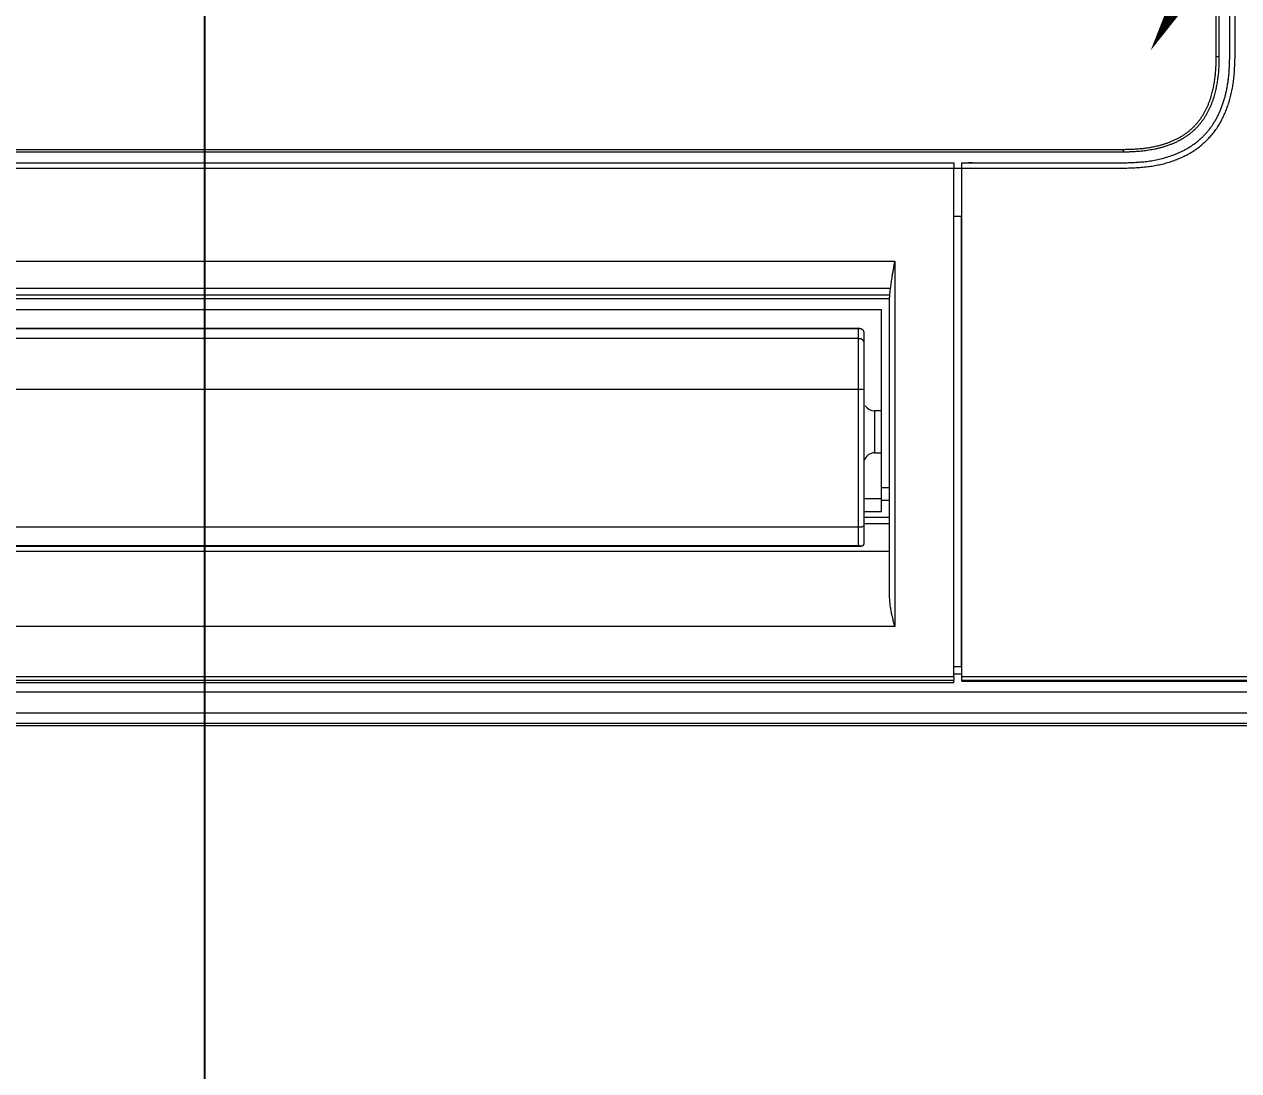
# Model space of a CAD drawing. Header units: metres. Extents: x -101133.8 to -101066.7, y -24899.3 to -24824.7.
# Drawn here: x -101102.5053 to -101102.2786, y -24841.6666 to -24841.4714 of the extents above; entities that cross this region are included whole.
import ezdxf

# ---------------------------------------------------------------- set-up
doc = ezdxf.new("R2010")
doc.units = ezdxf.units.M
doc.header["$LTSCALE"] = 0.2
doc.header["$PDSIZE"] = -5
for name, color, linetype in [('CMT-COTATION DIVERS', 1, 'Continuous'), ('CMT-CVC-MATERIEL', 30, 'Continuous'), ('CMT-PLB-EV-SOUS DALLAGE', 1, 'Continuous')]:
    doc.layers.add(name, color=color, linetype=linetype)
doc.styles.get("Standard").update_dxf_attribs({"font": 'arial.ttf'})
doc.dimstyles.get("Standard").update_dxf_attribs({"dimtxt": 0.18, "dimasz": 0.18, "dimexe": 0.18, "dimexo": 0.0625, "dimgap": 0.09, "dimtad": 0, "dimtih": 1, "dimtoh": 1, "dimdec": 4, "dimzin": 0, "dimdsep": 46, "dimtxsty": 'Standard', "dimcen": 0.09, "dimadec": 0, "dimazin": 0, "dimtfac": 1, "dimtdec": 4, "dimtofl": 0, "dimtmove": 0, "dimatfit": 3, "dimfxl": 1, "dimtolj": 1, "dimtzin": 0, "dimarcsym": 0})

# ---------------------------------------------------------------- blocks, each defined once
blk = doc.blocks.new('Cassette 600x600')
at = {"linetype": 'Continuous', "lineweight": 13}
for p, q in [((-20590.73, -35.19), (-20590.73, 551.21)), ((-20590.33, -35.19), (-20590.33, 551.21)), ((-20588.32, 551.21), (-20588.32, -35.19)), ((-20584.49, -35.19), (-20584.49, 551.21)), ((-20483.73, 72.81), (-20483.73, 443.21)), ((-20483.23, 443.21), (-20483.23, 72.81)), ((-20582.73, 104.51), (-20582.73, 411.51)), ((-20582.28, 104.51), (-20582.28, 411.51)), ((-20581.56, 411.51), (-20581.56, 104.51)), ((-20486.73, 411.51), (-20486.73, 104.51)), ((-20485.73, 411.51), (-20485.73, 104.51)), ((-20572.22, 115.51), (-20572.22, 400.51)), ((-20558.17, 399.51), (-20558.17, 116.51)), ((-20511.13, 116.51), (-20511.13, 399.51)), ((-20510.35, 399.59), (-20510.35, 116.42)), ((-20509.2, 116.31), (-20509.2, 399.7)), ((-20504.07, 400.51), (-20504.07, 115.51)), ((-20513.13, 118.01), (-20513.13, 398.01)), ((-20557.27, 394.23), (-20557.27, 121.78)), ((-20557.11, 393.71), (-20557.11, 122.31)), ((-20553.73, 122.31), (-20553.73, 393.71)), ((-20528.03, 122.31), (-20528.03, 393.71)), ((-20518.53, 122.31), (-20518.53, 393.71)), ((-20516.68, 122.31), (-20516.68, 393.71)), ((-20516.64, 122.04), (-20516.64, 393.97)), ((-20557.11, 122.31), (-20553.73, 122.31)), ((-20556.58, 121.31), (-20556.8, 121.32)), ((-20553.44, 121.31), (-20556.58, 121.31)), ((-20553.73, 122.31), (-20528.03, 122.31)), ((-20528.06, 121.31), (-20553.44, 121.31)), ((-20552.99, 121.31), (-20552.99, 116.51)), ((-20551.83, 121.31), (-20551.83, 116.51)), ((-20550.85, 118.01), (-20550.85, 121.31)), ((-20548.43, 118.01), (-20548.43, 121.31)), ((-20519.13, 121.31), (-20528.06, 121.31)), ((-20528.03, 122.31), (-20518.53, 122.31)), ((-20517.53, 121.31), (-20519.13, 121.31)), ((-20518.53, 122.31), (-20516.68, 122.31)), ((-20517.35, 121.31), (-20517.53, 121.31)), ((-20550.85, 118.01), (-20548.73, 118.01)), ((-20548.73, 116.51), (-20548.73, 118.01)), ((-20548.73, 118.01), (-20546.27, 118.01)), ((-20546.27, 118.01), (-20513.13, 118.01)), ((-20546.27, 118.01), (-20546.27, 116.51)), ((-20539.83, 119.31), (-20539.83, 118.01)), ((-20532.03, 119.31), (-20539.83, 119.31)), ((-20532.03, 118.01), (-20532.03, 119.31)), ((-20566.63, 116.51), (-20510.98, 116.51)), ((-20510.35, 116.42), (-20509.2, 116.31)), ((-20504.07, 115.51), (-20572.22, 115.51)), ((-20582.73, 104.51), (-20582.28, 104.51)), ((-20581.56, 104.51), (-20582.28, 104.51)), ((-20581.56, 104.51), (-20486.73, 104.51)), ((-20581.03, 104.51), (-20581.03, 103.01)), ((-20579.73, 103.11), (-20579.73, 104.51)), ((-20495.73, 103.11), (-20495.73, 104.51)), ((-20485.73, 104.51), (-20486.73, 104.51)), ((-20486.73, 104.51), (-20486.73, 103.01)), ((-20582.43, 103.01), (-20582.43, -35.19)), ((-20582.43, 103.01), (-20582.28, 103.01)), ((-20582.28, -33.88), (-20582.28, 103.01)), ((-20582.28, 103.01), (-20581.56, 103.01)), ((-20581.56, 103.01), (-20581.56, -33.88)), ((-20581.56, 103.01), (-20486.73, 103.01)), ((-20495.73, 103.11), (-20579.73, 103.11)), ((-20579.73, 103.01), (-20579.73, 103.11)), ((-20486.73, 103.01), (-20486.73, 72.81)), ((-20486.73, 103.01), (-20485.73, 103.01)), ((-20485.73, 103.01), (-20485.73, 93.8)), ((-20485.73, 101.01), (-20485.73, 101.78)), ((-20485.73, 93.8), (-20485.73, 72.81)), ((-20483.73, 72.81), (-20483.23, 72.81)), ((-20465.93, 55.51), (-20465.93, 55.01)), ((-20465.93, 55.51), (-20095.53, 55.51)), ((-20095.53, 55.01), (-20465.93, 55.01)), ((-20465.93, 53.01), (-20456.73, 53.01)), ((-20465.93, 52.01), (-20435.73, 52.01))]:
    blk.add_line(p, q, dxfattribs=at)
for centre, radius, start, end in [((-20541.83, 119.31), 2, 0, 73.2061), ((-20530.03, 119.31), 2, 120.8445, 180), ((-20535.42, 122.06), 7.4, 354.1787, 1.9347)]:
    blk.add_arc(centre, radius, start, end, dxfattribs=at)
for points, knots in [([(-20556.8, 121.32), (-20556.81, 121.32), (-20556.83, 121.32), (-20556.84, 121.33), (-20556.85, 121.33), (-20556.87, 121.33), (-20556.88, 121.33), (-20556.89, 121.33), (-20556.9, 121.34), (-20556.92, 121.34), (-20556.93, 121.34), (-20556.94, 121.35), (-20556.95, 121.35), (-20556.96, 121.35), (-20556.98, 121.36), (-20556.99, 121.36), (-20557, 121.37), (-20557.01, 121.37), (-20557.02, 121.37), (-20557.03, 121.38), (-20557.04, 121.38), (-20557.05, 121.39), (-20557.06, 121.4), (-20557.07, 121.4), (-20557.08, 121.41), (-20557.09, 121.41), (-20557.1, 121.42), (-20557.11, 121.43), (-20557.12, 121.43), (-20557.13, 121.44), (-20557.13, 121.45), (-20557.14, 121.45), (-20557.15, 121.46), (-20557.16, 121.47), (-20557.16, 121.47), (-20557.17, 121.48), (-20557.18, 121.49), (-20557.18, 121.5), (-20557.19, 121.51), (-20557.2, 121.53), (-20557.21, 121.54), (-20557.22, 121.55), (-20557.22, 121.56), (-20557.23, 121.58), (-20557.24, 121.59), (-20557.24, 121.6), (-20557.25, 121.62), (-20557.25, 121.63), (-20557.25, 121.64), (-20557.26, 121.66), (-20557.26, 121.68), (-20557.26, 121.7), (-20557.27, 121.72), (-20557.27, 121.74), (-20557.27, 121.76), (-20557.27, 121.79), (-20557.27, 121.81), (-20557.27, 121.83), (-20557.26, 121.85), (-20557.26, 121.87), (-20557.26, 121.89), (-20557.25, 121.92), (-20557.25, 121.95), (-20557.24, 121.98), (-20557.23, 122.01), (-20557.22, 122.04), (-20557.21, 122.07), (-20557.2, 122.1), (-20557.19, 122.13), (-20557.18, 122.16), (-20557.16, 122.19), (-20557.15, 122.23), (-20557.14, 122.25), (-20557.13, 122.25), (-20557.13, 122.26), (-20557.13, 122.26), (-20557.13, 122.27), (-20557.13, 122.27), (-20557.12, 122.27), (-20557.12, 122.28), (-20557.12, 122.28), (-20557.12, 122.29), (-20557.11, 122.29), (-20557.11, 122.3), (-20557.11, 122.3), (-20557.11, 122.3), (-20557.11, 122.3), (-20557.11, 122.3), (-20557.11, 122.3), (-20557.11, 122.3), (-20557.11, 122.3), (-20557.11, 122.3), (-20557.11, 122.3), (-20557.11, 122.3), (-20557.11, 122.3), (-20557.11, 122.3), (-20557.11, 122.31)], [0, 0, 0, 0, 1, 1, 1, 2, 2, 2, 3, 3, 3, 4, 4, 4, 5, 5, 5, 6, 6, 6, 7, 7, 7, 8, 8, 8, 9, 9, 9, 10, 10, 10, 11, 11, 11, 12, 12, 12, 13, 13, 13, 14, 14, 14, 15, 15, 15, 16, 16, 16, 17, 17, 17, 18, 18, 18, 19, 19, 19, 20, 20, 20, 21, 21, 21, 22, 22, 22, 23, 23, 23, 24, 24, 24, 25, 25, 25, 26, 26, 26, 27, 27, 27, 28, 28, 28, 29, 29, 29, 30, 30, 30, 31, 31, 31, 32, 32, 32, 32]), ([(-20553.44, 121.31), (-20553.44, 121.31), (-20553.44, 121.31), (-20553.44, 121.31), (-20553.44, 121.31), (-20553.44, 121.31), (-20553.45, 121.31), (-20553.45, 121.31), (-20553.45, 121.31), (-20553.45, 121.31), (-20553.45, 121.31), (-20553.45, 121.31), (-20553.45, 121.31), (-20553.46, 121.31), (-20553.46, 121.31), (-20553.47, 121.31), (-20553.47, 121.31), (-20553.47, 121.31), (-20553.48, 121.31), (-20553.48, 121.32), (-20553.49, 121.32), (-20553.49, 121.32), (-20553.49, 121.32), (-20553.5, 121.33), (-20553.5, 121.33), (-20553.51, 121.33), (-20553.52, 121.34), (-20553.53, 121.35), (-20553.53, 121.36), (-20553.54, 121.37), (-20553.55, 121.38), (-20553.56, 121.39), (-20553.56, 121.4), (-20553.57, 121.42), (-20553.58, 121.43), (-20553.59, 121.44), (-20553.59, 121.46), (-20553.6, 121.47), (-20553.61, 121.49), (-20553.61, 121.5), (-20553.62, 121.52), (-20553.63, 121.54), (-20553.63, 121.56), (-20553.64, 121.58), (-20553.64, 121.6), (-20553.65, 121.62), (-20553.66, 121.64), (-20553.66, 121.66), (-20553.67, 121.68), (-20553.67, 121.7), (-20553.68, 121.73), (-20553.68, 121.75), (-20553.69, 121.77), (-20553.69, 121.8), (-20553.69, 121.82), (-20553.7, 121.85), (-20553.7, 121.87), (-20553.7, 121.9), (-20553.71, 121.92), (-20553.71, 121.95), (-20553.71, 121.97), (-20553.72, 122), (-20553.72, 122.03), (-20553.72, 122.05), (-20553.72, 122.08), (-20553.72, 122.11), (-20553.72, 122.14), (-20553.73, 122.16), (-20553.73, 122.19), (-20553.73, 122.22), (-20553.73, 122.25), (-20553.73, 122.28), (-20553.73, 122.31)], [0, 0, 0, 0, 1, 1, 1, 2, 2, 2, 3, 3, 3, 4, 4, 4, 5, 5, 5, 6, 6, 6, 7, 7, 7, 8, 8, 8, 9, 9, 9, 10, 10, 10, 11, 11, 11, 12, 12, 12, 13, 13, 13, 14, 14, 14, 15, 15, 15, 16, 16, 16, 17, 17, 17, 18, 18, 18, 19, 19, 19, 20, 20, 20, 21, 21, 21, 22, 22, 22, 23, 23, 23, 24, 24, 24, 24]), ([(-20519.13, 121.31), (-20519.13, 121.31), (-20519.13, 121.31), (-20519.12, 121.31), (-20519.12, 121.31), (-20519.12, 121.31), (-20519.12, 121.31), (-20519.11, 121.31), (-20519.11, 121.31), (-20519.11, 121.31), (-20519.11, 121.31), (-20519.1, 121.31), (-20519.1, 121.31), (-20519.09, 121.31), (-20519.08, 121.31), (-20519.07, 121.31), (-20519.07, 121.31), (-20519.06, 121.31), (-20519.05, 121.31), (-20519.04, 121.32), (-20519.03, 121.32), (-20519.02, 121.32), (-20519.02, 121.32), (-20519.01, 121.33), (-20519, 121.33), (-20518.99, 121.33), (-20518.97, 121.34), (-20518.95, 121.35), (-20518.93, 121.36), (-20518.92, 121.37), (-20518.9, 121.38), (-20518.89, 121.39), (-20518.87, 121.4), (-20518.86, 121.42), (-20518.84, 121.43), (-20518.83, 121.44), (-20518.81, 121.46), (-20518.8, 121.47), (-20518.78, 121.49), (-20518.77, 121.5), (-20518.76, 121.52), (-20518.74, 121.54), (-20518.73, 121.56), (-20518.72, 121.58), (-20518.71, 121.6), (-20518.7, 121.62), (-20518.68, 121.64), (-20518.67, 121.66), (-20518.66, 121.68), (-20518.65, 121.7), (-20518.64, 121.73), (-20518.63, 121.75), (-20518.62, 121.77), (-20518.61, 121.8), (-20518.6, 121.82), (-20518.6, 121.85), (-20518.59, 121.87), (-20518.58, 121.9), (-20518.57, 121.92), (-20518.57, 121.95), (-20518.56, 121.97), (-20518.56, 122), (-20518.55, 122.03), (-20518.55, 122.05), (-20518.55, 122.08), (-20518.54, 122.11), (-20518.54, 122.14), (-20518.54, 122.16), (-20518.54, 122.19), (-20518.54, 122.22), (-20518.53, 122.25), (-20518.53, 122.28), (-20518.53, 122.31)], [0, 0, 0, 0, 1, 1, 1, 2, 2, 2, 3, 3, 3, 4, 4, 4, 5, 5, 5, 6, 6, 6, 7, 7, 7, 8, 8, 8, 9, 9, 9, 10, 10, 10, 11, 11, 11, 12, 12, 12, 13, 13, 13, 14, 14, 14, 15, 15, 15, 16, 16, 16, 17, 17, 17, 18, 18, 18, 19, 19, 19, 20, 20, 20, 21, 21, 21, 22, 22, 22, 23, 23, 23, 24, 24, 24, 24]), ([(-20516.68, 122.31), (-20516.68, 122.3), (-20516.68, 122.3), (-20516.68, 122.3), (-20516.68, 122.3), (-20516.68, 122.3), (-20516.68, 122.3), (-20516.68, 122.3), (-20516.68, 122.3), (-20516.68, 122.3), (-20516.68, 122.3), (-20516.68, 122.3), (-20516.68, 122.3), (-20516.68, 122.29), (-20516.68, 122.28), (-20516.67, 122.27), (-20516.67, 122.26), (-20516.67, 122.25), (-20516.66, 122.23), (-20516.66, 122.22), (-20516.66, 122.21), (-20516.66, 122.2), (-20516.66, 122.19), (-20516.65, 122.18), (-20516.65, 122.17), (-20516.65, 122.15), (-20516.65, 122.11), (-20516.64, 122.08), (-20516.64, 122.05), (-20516.64, 122.03), (-20516.64, 122), (-20516.64, 121.97), (-20516.65, 121.95), (-20516.65, 121.92), (-20516.66, 121.89), (-20516.66, 121.86), (-20516.67, 121.84), (-20516.67, 121.81), (-20516.68, 121.8), (-20516.69, 121.78), (-20516.69, 121.76), (-20516.7, 121.74), (-20516.71, 121.72), (-20516.72, 121.7), (-20516.73, 121.68), (-20516.74, 121.66), (-20516.75, 121.65), (-20516.77, 121.63), (-20516.78, 121.61), (-20516.79, 121.59), (-20516.8, 121.58), (-20516.81, 121.57), (-20516.82, 121.56), (-20516.83, 121.55), (-20516.84, 121.54), (-20516.86, 121.52), (-20516.87, 121.51), (-20516.88, 121.5), (-20516.9, 121.49), (-20516.91, 121.48), (-20516.92, 121.47), (-20516.93, 121.46), (-20516.94, 121.45), (-20516.95, 121.45), (-20516.96, 121.44), (-20516.98, 121.43), (-20516.99, 121.43), (-20517, 121.42), (-20517.01, 121.42), (-20517.02, 121.41), (-20517.03, 121.4), (-20517.04, 121.4), (-20517.06, 121.39), (-20517.07, 121.39), (-20517.08, 121.38), (-20517.09, 121.38), (-20517.1, 121.37), (-20517.12, 121.37), (-20517.13, 121.36), (-20517.14, 121.36), (-20517.15, 121.36), (-20517.17, 121.35), (-20517.18, 121.35), (-20517.19, 121.34), (-20517.2, 121.34), (-20517.22, 121.34), (-20517.23, 121.34), (-20517.24, 121.33), (-20517.25, 121.33), (-20517.27, 121.33), (-20517.28, 121.33), (-20517.29, 121.32), (-20517.3, 121.32), (-20517.32, 121.32), (-20517.33, 121.32), (-20517.34, 121.32), (-20517.35, 121.31)], [0, 0, 0, 0, 1, 1, 1, 2, 2, 2, 3, 3, 3, 4, 4, 4, 5, 5, 5, 6, 6, 6, 7, 7, 7, 8, 8, 8, 9, 9, 9, 10, 10, 10, 11, 11, 11, 12, 12, 12, 13, 13, 13, 14, 14, 14, 15, 15, 15, 16, 16, 16, 17, 17, 17, 18, 18, 18, 19, 19, 19, 20, 20, 20, 21, 21, 21, 22, 22, 22, 23, 23, 23, 24, 24, 24, 25, 25, 25, 26, 26, 26, 27, 27, 27, 28, 28, 28, 29, 29, 29, 30, 30, 30, 31, 31, 31, 32, 32, 32, 32]), ([(-20572.22, 115.51), (-20572.21, 115.51), (-20572.21, 115.51), (-20572.21, 115.51), (-20572.21, 115.51), (-20572.21, 115.51), (-20572.2, 115.51), (-20572.2, 115.51), (-20572.2, 115.51), (-20572.2, 115.51), (-20572.2, 115.51), (-20572.19, 115.51), (-20572.19, 115.51), (-20572, 115.56), (-20571.64, 115.66), (-20571.32, 115.74), (-20571, 115.82), (-20570.72, 115.89), (-20570.44, 115.96), (-20570.15, 116.03), (-20569.86, 116.1), (-20569.54, 116.16), (-20569.22, 116.22), (-20568.88, 116.28), (-20568.63, 116.32), (-20568.43, 116.35), (-20568.29, 116.36), (-20568.13, 116.38), (-20567.98, 116.4), (-20567.8, 116.41), (-20567.63, 116.43), (-20567.46, 116.44), (-20567.3, 116.46), (-20567.13, 116.47), (-20566.97, 116.48), (-20566.8, 116.49), (-20566.63, 116.51)], [0, 0, 0, 0, 1, 1, 1, 2, 2, 2, 3, 3, 3, 4, 4, 4, 5, 5, 5, 6, 6, 6, 7, 7, 7, 8, 8, 8, 9, 9, 9, 10, 10, 10, 11, 11, 11, 12, 12, 12, 12]), ([(-20510.98, 116.51), (-20510.97, 116.5), (-20510.95, 116.5), (-20510.94, 116.5), (-20510.92, 116.5), (-20510.9, 116.5), (-20510.89, 116.49), (-20510.87, 116.49), (-20510.85, 116.49), (-20510.83, 116.49), (-20510.81, 116.48), (-20510.79, 116.48), (-20510.77, 116.48), (-20510.75, 116.47), (-20510.73, 116.47), (-20510.71, 116.47), (-20510.69, 116.46), (-20510.67, 116.46), (-20510.65, 116.46), (-20510.62, 116.45), (-20510.6, 116.45), (-20510.57, 116.44), (-20510.55, 116.44), (-20510.52, 116.43), (-20510.5, 116.43), (-20510.49, 116.43), (-20510.48, 116.43), (-20510.46, 116.43), (-20510.45, 116.43), (-20510.44, 116.43), (-20510.43, 116.42), (-20510.41, 116.42), (-20510.4, 116.42), (-20510.39, 116.42), (-20510.38, 116.42), (-20510.36, 116.42), (-20510.35, 116.42)], [0, 0, 0, 0, 1, 1, 1, 2, 2, 2, 3, 3, 3, 4, 4, 4, 5, 5, 5, 6, 6, 6, 7, 7, 7, 8, 8, 8, 9, 9, 9, 10, 10, 10, 11, 11, 11, 12, 12, 12, 12]), ([(-20509.2, 116.31), (-20509.04, 116.29), (-20508.88, 116.27), (-20508.72, 116.25), (-20508.56, 116.22), (-20508.4, 116.2), (-20508.23, 116.18), (-20508.07, 116.16), (-20507.9, 116.13), (-20507.74, 116.11), (-20507.59, 116.09), (-20507.46, 116.07), (-20507.26, 116.04), (-20507.04, 116.01), (-20506.75, 115.96), (-20506.47, 115.92), (-20506.2, 115.87), (-20505.94, 115.83), (-20505.69, 115.79), (-20505.43, 115.74), (-20505.19, 115.7), (-20504.9, 115.65), (-20504.61, 115.6), (-20504.29, 115.54), (-20504.11, 115.51), (-20504.11, 115.51), (-20504.1, 115.51), (-20504.1, 115.51), (-20504.1, 115.51), (-20504.1, 115.51), (-20504.09, 115.51), (-20504.09, 115.51), (-20504.09, 115.51), (-20504.08, 115.51), (-20504.08, 115.51), (-20504.08, 115.51), (-20504.07, 115.51)], [0, 0, 0, 0, 1, 1, 1, 2, 2, 2, 3, 3, 3, 4, 4, 4, 5, 5, 5, 6, 6, 6, 7, 7, 7, 8, 8, 8, 9, 9, 9, 10, 10, 10, 11, 11, 11, 12, 12, 12, 12]), ([(-20486.73, 72.81), (-20486.72, 72.41), (-20486.7, 72.01), (-20486.69, 71.61), (-20486.67, 71.21), (-20486.65, 70.81), (-20486.63, 70.41), (-20486.61, 70.01), (-20486.58, 69.62), (-20486.54, 69.21), (-20486.51, 68.81), (-20486.46, 68.4), (-20486.41, 68.02), (-20486.36, 67.65), (-20486.31, 67.31), (-20486.24, 66.96), (-20486.18, 66.61), (-20486.11, 66.25), (-20486.03, 65.9), (-20485.95, 65.55), (-20485.86, 65.21), (-20485.76, 64.86), (-20485.66, 64.51), (-20485.55, 64.15), (-20485.44, 63.83), (-20485.33, 63.5), (-20485.22, 63.2), (-20485.1, 62.89), (-20484.98, 62.59), (-20484.85, 62.28), (-20484.72, 61.98), (-20484.58, 61.68), (-20484.44, 61.38), (-20484.29, 61.09), (-20484.13, 60.8), (-20483.97, 60.5), (-20483.8, 60.23), (-20483.64, 59.95), (-20483.47, 59.69), (-20483.29, 59.43), (-20483.12, 59.17), (-20482.93, 58.92), (-20482.74, 58.67), (-20482.54, 58.42), (-20482.34, 58.17), (-20482.13, 57.94), (-20481.93, 57.7), (-20481.71, 57.47), (-20481.49, 57.25), (-20481.26, 57.03), (-20481.03, 56.81), (-20480.8, 56.6), (-20480.56, 56.39), (-20480.32, 56.19), (-20480.07, 56), (-20479.82, 55.81), (-20479.56, 55.62), (-20479.31, 55.44), (-20479.05, 55.27), (-20478.79, 55.1), (-20478.51, 54.93), (-20478.23, 54.77), (-20477.94, 54.6), (-20477.65, 54.45), (-20477.35, 54.29), (-20477.06, 54.15), (-20476.75, 54.02), (-20476.45, 53.88), (-20476.14, 53.75), (-20475.84, 53.63), (-20475.54, 53.51), (-20475.24, 53.4), (-20474.91, 53.29), (-20474.58, 53.18), (-20474.23, 53.07), (-20473.88, 52.98), (-20473.53, 52.88), (-20473.18, 52.79), (-20472.83, 52.71), (-20472.48, 52.63), (-20472.12, 52.56), (-20471.78, 52.49), (-20471.43, 52.43), (-20471.09, 52.37), (-20470.71, 52.32), (-20470.34, 52.27), (-20469.93, 52.23), (-20469.52, 52.19), (-20469.12, 52.16), (-20468.72, 52.13), (-20468.33, 52.1), (-20467.93, 52.08), (-20467.53, 52.06), (-20467.13, 52.05), (-20466.73, 52.03), (-20466.33, 52.02), (-20465.93, 52.01)], [0, 0, 0, 0, 1, 1, 1, 2, 2, 2, 3, 3, 3, 4, 4, 4, 5, 5, 5, 6, 6, 6, 7, 7, 7, 8, 8, 8, 9, 9, 9, 10, 10, 10, 11, 11, 11, 12, 12, 12, 13, 13, 13, 14, 14, 14, 15, 15, 15, 16, 16, 16, 17, 17, 17, 18, 18, 18, 19, 19, 19, 20, 20, 20, 21, 21, 21, 22, 22, 22, 23, 23, 23, 24, 24, 24, 25, 25, 25, 26, 26, 26, 27, 27, 27, 28, 28, 28, 29, 29, 29, 30, 30, 30, 31, 31, 31, 32, 32, 32, 32]), ([(-20485.73, 72.81), (-20485.72, 72.42), (-20485.7, 72.04), (-20485.69, 71.65), (-20485.67, 71.27), (-20485.66, 70.88), (-20485.63, 70.5), (-20485.61, 70.12), (-20485.59, 69.73), (-20485.55, 69.35), (-20485.52, 68.97), (-20485.48, 68.59), (-20485.43, 68.21), (-20485.37, 67.82), (-20485.31, 67.43), (-20485.24, 67.03), (-20485.17, 66.64), (-20485.08, 66.25), (-20484.99, 65.88), (-20484.9, 65.5), (-20484.8, 65.13), (-20484.68, 64.73), (-20484.56, 64.33), (-20484.41, 63.91), (-20484.3, 63.61), (-20484.22, 63.37), (-20484.15, 63.2), (-20484.08, 63.02), (-20484, 62.84), (-20483.92, 62.64), (-20483.83, 62.44), (-20483.74, 62.25), (-20483.66, 62.06), (-20483.56, 61.87), (-20483.47, 61.69), (-20483.38, 61.5), (-20483.27, 61.32), (-20483.17, 61.13), (-20483.07, 60.94), (-20482.96, 60.76), (-20482.84, 60.57), (-20482.73, 60.39), (-20482.61, 60.21), (-20482.49, 60.03), (-20482.37, 59.85), (-20482.25, 59.68), (-20482.12, 59.5), (-20481.99, 59.33), (-20481.86, 59.16), (-20481.73, 59), (-20481.59, 58.84), (-20481.46, 58.68), (-20481.32, 58.52), (-20481.18, 58.37), (-20481.03, 58.21), (-20480.89, 58.06), (-20480.74, 57.91), (-20480.59, 57.77), (-20480.44, 57.62), (-20480.28, 57.48), (-20480.12, 57.34), (-20479.96, 57.2), (-20479.8, 57.06), (-20479.63, 56.92), (-20479.46, 56.79), (-20479.28, 56.65), (-20479.11, 56.53), (-20478.93, 56.4), (-20478.75, 56.27), (-20478.57, 56.15), (-20478.4, 56.04), (-20478.22, 55.93), (-20478.02, 55.81), (-20477.83, 55.69), (-20477.6, 55.56), (-20477.39, 55.44), (-20477.17, 55.32), (-20476.95, 55.21), (-20476.73, 55.11), (-20476.51, 55), (-20476.28, 54.9), (-20476.06, 54.8), (-20475.84, 54.7), (-20475.61, 54.61), (-20475.38, 54.52), (-20475.15, 54.44), (-20474.91, 54.35), (-20474.67, 54.27), (-20474.43, 54.19), (-20474.19, 54.11), (-20473.94, 54.04), (-20473.7, 53.97), (-20473.46, 53.9), (-20473.22, 53.84), (-20472.97, 53.78), (-20472.74, 53.72), (-20472.48, 53.66), (-20472.22, 53.6), (-20471.95, 53.55), (-20471.68, 53.49), (-20471.41, 53.44), (-20471.14, 53.4), (-20470.87, 53.36), (-20470.6, 53.31), (-20470.33, 53.28), (-20470.06, 53.24), (-20469.79, 53.21), (-20469.52, 53.18), (-20469.24, 53.16), (-20468.97, 53.13), (-20468.69, 53.11), (-20468.42, 53.1), (-20468.14, 53.08), (-20467.86, 53.07), (-20467.59, 53.05), (-20467.31, 53.04), (-20467.04, 53.03), (-20466.76, 53.03), (-20466.48, 53.02), (-20466.21, 53.01), (-20465.93, 53.01)], [0, 0, 0, 0, 1, 1, 1, 2, 2, 2, 3, 3, 3, 4, 4, 4, 5, 5, 5, 6, 6, 6, 7, 7, 7, 8, 8, 8, 9, 9, 9, 10, 10, 10, 11, 11, 11, 12, 12, 12, 13, 13, 13, 14, 14, 14, 15, 15, 15, 16, 16, 16, 17, 17, 17, 18, 18, 18, 19, 19, 19, 20, 20, 20, 21, 21, 21, 22, 22, 22, 23, 23, 23, 24, 24, 24, 25, 25, 25, 26, 26, 26, 27, 27, 27, 28, 28, 28, 29, 29, 29, 30, 30, 30, 31, 31, 31, 32, 32, 32, 33, 33, 33, 34, 34, 34, 35, 35, 35, 36, 36, 36, 37, 37, 37, 38, 38, 38, 39, 39, 39, 40, 40, 40, 40]), ([(-20465.93, 55.01), (-20466.26, 55.01), (-20466.59, 55.01), (-20466.91, 55.02), (-20467.24, 55.03), (-20467.57, 55.04), (-20467.9, 55.06), (-20468.22, 55.08), (-20468.55, 55.1), (-20468.88, 55.13), (-20469.2, 55.16), (-20469.53, 55.19), (-20469.86, 55.23), (-20470.18, 55.27), (-20470.5, 55.32), (-20470.83, 55.38), (-20471.15, 55.43), (-20471.48, 55.49), (-20471.79, 55.56), (-20472.11, 55.62), (-20472.42, 55.69), (-20472.75, 55.78), (-20473.08, 55.87), (-20473.43, 55.97), (-20473.69, 56.05), (-20473.91, 56.12), (-20474.06, 56.17), (-20474.23, 56.23), (-20474.39, 56.29), (-20474.58, 56.36), (-20474.76, 56.43), (-20474.94, 56.5), (-20475.11, 56.57), (-20475.28, 56.64), (-20475.45, 56.72), (-20475.63, 56.8), (-20475.8, 56.88), (-20475.97, 56.96), (-20476.14, 57.04), (-20476.3, 57.13), (-20476.47, 57.22), (-20476.63, 57.31), (-20476.8, 57.41), (-20476.96, 57.5), (-20477.12, 57.6), (-20477.28, 57.7), (-20477.44, 57.8), (-20477.6, 57.9), (-20477.75, 58.01), (-20477.91, 58.12), (-20478.06, 58.24), (-20478.21, 58.36), (-20478.36, 58.47), (-20478.51, 58.6), (-20478.66, 58.72), (-20478.8, 58.84), (-20478.95, 58.97), (-20479.09, 59.1), (-20479.23, 59.24), (-20479.36, 59.37), (-20479.5, 59.51), (-20479.63, 59.65), (-20479.76, 59.79), (-20479.89, 59.93), (-20480.01, 60.07), (-20480.14, 60.22), (-20480.26, 60.37), (-20480.38, 60.52), (-20480.5, 60.67), (-20480.61, 60.83), (-20480.72, 60.98), (-20480.83, 61.13), (-20480.94, 61.3), (-20481.05, 61.47), (-20481.16, 61.65), (-20481.27, 61.83), (-20481.38, 62.01), (-20481.48, 62.2), (-20481.58, 62.38), (-20481.67, 62.56), (-20481.77, 62.75), (-20481.86, 62.94), (-20481.95, 63.13), (-20482.03, 63.32), (-20482.12, 63.51), (-20482.2, 63.71), (-20482.28, 63.9), (-20482.35, 64.1), (-20482.43, 64.3), (-20482.5, 64.49), (-20482.57, 64.69), (-20482.63, 64.89), (-20482.69, 65.08), (-20482.76, 65.29), (-20482.82, 65.5), (-20482.89, 65.73), (-20482.93, 65.9), (-20482.96, 66), (-20482.98, 66.08), (-20483, 66.17), (-20483.02, 66.26), (-20483.04, 66.35), (-20483.07, 66.44), (-20483.09, 66.54), (-20483.11, 66.63), (-20483.13, 66.72), (-20483.15, 66.81), (-20483.17, 66.89), (-20483.19, 67), (-20483.25, 67.28), (-20483.33, 67.72), (-20483.39, 68.12), (-20483.46, 68.52), (-20483.5, 68.88), (-20483.54, 69.24), (-20483.59, 69.61), (-20483.62, 69.97), (-20483.65, 70.38), (-20483.68, 70.78), (-20483.7, 71.22), (-20483.71, 71.51), (-20483.71, 71.64), (-20483.71, 71.73), (-20483.72, 71.84), (-20483.72, 71.94), (-20483.72, 72.05), (-20483.72, 72.16), (-20483.72, 72.27), (-20483.72, 72.37), (-20483.73, 72.48), (-20483.73, 72.59), (-20483.73, 72.7), (-20483.73, 72.81)], [0, 0, 0, 0, 1, 1, 1, 2, 2, 2, 3, 3, 3, 4, 4, 4, 5, 5, 5, 6, 6, 6, 7, 7, 7, 8, 8, 8, 9, 9, 9, 10, 10, 10, 11, 11, 11, 12, 12, 12, 13, 13, 13, 14, 14, 14, 15, 15, 15, 16, 16, 16, 17, 17, 17, 18, 18, 18, 19, 19, 19, 20, 20, 20, 21, 21, 21, 22, 22, 22, 23, 23, 23, 24, 24, 24, 25, 25, 25, 26, 26, 26, 27, 27, 27, 28, 28, 28, 29, 29, 29, 30, 30, 30, 31, 31, 31, 32, 32, 32, 33, 33, 33, 34, 34, 34, 35, 35, 35, 36, 36, 36, 37, 37, 37, 38, 38, 38, 39, 39, 39, 40, 40, 40, 41, 41, 41, 42, 42, 42, 43, 43, 43, 44, 44, 44, 44]), ([(-20483.23, 72.81), (-20483.22, 72.52), (-20483.22, 72.23), (-20483.21, 71.95), (-20483.2, 71.66), (-20483.19, 71.38), (-20483.18, 71.09), (-20483.16, 70.81), (-20483.15, 70.52), (-20483.13, 70.24), (-20483.11, 69.95), (-20483.08, 69.67), (-20483.06, 69.39), (-20483.03, 69.1), (-20482.99, 68.82), (-20482.95, 68.54), (-20482.91, 68.25), (-20482.87, 67.97), (-20482.82, 67.69), (-20482.77, 67.41), (-20482.71, 67.14), (-20482.65, 66.85), (-20482.58, 66.56), (-20482.51, 66.26), (-20482.45, 66.02), (-20482.38, 65.79), (-20482.33, 65.62), (-20482.28, 65.44), (-20482.22, 65.25), (-20482.16, 65.05), (-20482.09, 64.86), (-20482.03, 64.66), (-20481.96, 64.47), (-20481.89, 64.28), (-20481.82, 64.1), (-20481.74, 63.91), (-20481.66, 63.72), (-20481.58, 63.53), (-20481.5, 63.35), (-20481.41, 63.16), (-20481.32, 62.98), (-20481.23, 62.8), (-20481.14, 62.62), (-20481.04, 62.44), (-20480.95, 62.27), (-20480.84, 62.09), (-20480.74, 61.91), (-20480.62, 61.74), (-20480.52, 61.57), (-20480.41, 61.41), (-20480.31, 61.27), (-20480.2, 61.12), (-20480.1, 60.98), (-20479.98, 60.83), (-20479.87, 60.68), (-20479.75, 60.54), (-20479.63, 60.4), (-20479.51, 60.26), (-20479.39, 60.12), (-20479.27, 59.99), (-20479.14, 59.86), (-20479.01, 59.72), (-20478.88, 59.59), (-20478.74, 59.47), (-20478.61, 59.34), (-20478.47, 59.22), (-20478.33, 59.1), (-20478.19, 58.98), (-20478.05, 58.86), (-20477.91, 58.75), (-20477.76, 58.64), (-20477.61, 58.53), (-20477.46, 58.42), (-20477.31, 58.32), (-20477.16, 58.22), (-20477.01, 58.12), (-20476.86, 58.02), (-20476.7, 57.93), (-20476.54, 57.84), (-20476.39, 57.74), (-20476.23, 57.66), (-20476.06, 57.57), (-20475.9, 57.49), (-20475.74, 57.41), (-20475.58, 57.33), (-20475.41, 57.25), (-20475.24, 57.17), (-20475.08, 57.1), (-20474.91, 57.03), (-20474.74, 56.96), (-20474.57, 56.89), (-20474.4, 56.83), (-20474.22, 56.76), (-20474.06, 56.7), (-20473.9, 56.65), (-20473.75, 56.6), (-20473.54, 56.53), (-20473.29, 56.45), (-20472.94, 56.35), (-20472.62, 56.26), (-20472.29, 56.17), (-20471.99, 56.1), (-20471.68, 56.04), (-20471.37, 55.97), (-20471.05, 55.91), (-20470.73, 55.86), (-20470.41, 55.81), (-20470.1, 55.77), (-20469.78, 55.73), (-20469.46, 55.69), (-20469.14, 55.66), (-20468.82, 55.64), (-20468.5, 55.61), (-20468.18, 55.59), (-20467.86, 55.57), (-20467.54, 55.56), (-20467.22, 55.55), (-20466.89, 55.53), (-20466.57, 55.52), (-20466.25, 55.51), (-20465.93, 55.51)], [0, 0, 0, 0, 1, 1, 1, 2, 2, 2, 3, 3, 3, 4, 4, 4, 5, 5, 5, 6, 6, 6, 7, 7, 7, 8, 8, 8, 9, 9, 9, 10, 10, 10, 11, 11, 11, 12, 12, 12, 13, 13, 13, 14, 14, 14, 15, 15, 15, 16, 16, 16, 17, 17, 17, 18, 18, 18, 19, 19, 19, 20, 20, 20, 21, 21, 21, 22, 22, 22, 23, 23, 23, 24, 24, 24, 25, 25, 25, 26, 26, 26, 27, 27, 27, 28, 28, 28, 29, 29, 29, 30, 30, 30, 31, 31, 31, 32, 32, 32, 33, 33, 33, 34, 34, 34, 35, 35, 35, 36, 36, 36, 37, 37, 37, 38, 38, 38, 39, 39, 39, 40, 40, 40, 40])]:
    blk.add_open_spline(points, degree=3, knots=knots, dxfattribs=at)
blk = doc.blocks.new('COT-45')
at = {"color": 0}
for p, q in [((0, -1), (0, 1)), ((-1, 0), (1, 0))]:
    blk.add_line(p, q, dxfattribs=at)
at = {"color": 0, "const_width": 0.4}
blk.add_lwpolyline([(-0.4419, -0.4419), (0.4419, 0.4419)], dxfattribs=at)
blk = doc.blocks.new('*D99')
at = {"layer": 'CMT-COTATION DIVERS', "color": 0, "lineweight": -2}
for p, q in [((-101106.21595, -24842.68898), (-101106.21595, -24840.95954)), ((-101102.4716, -24841.75016), (-101102.4716, -24840.95954)), ((-101106.19095, -24841.00954), (-101102.4966, -24841.00954))]:
    blk.add_line(p, q, dxfattribs=at)
at = {"layer": 'Defpoints', "color": 0, "lineweight": 15}
for p in [(-101102.4716, -24841.00954), (-101102.4716, -24841.78016), (-101106.21595, -24842.71898)]:
    blk.add_point(p, dxfattribs=at)
at = {"layer": 'CMT-COTATION DIVERS', "color": 0, "lineweight": -2, "xscale": 0.025, "yscale": 0.025, "zscale": 0.025, "rotation": 180}
blk.add_blockref('COT-45', (-101106.21595, -24841.00954), dxfattribs=at)
at = {"layer": 'CMT-COTATION DIVERS', "color": 0, "lineweight": -2, "xscale": 0.025, "yscale": 0.025, "zscale": 0.025}
blk.add_blockref('COT-45', (-101102.4716, -24841.00954), dxfattribs=at)
at = {"layer": 'CMT-COTATION DIVERS', "color": 0, "lineweight": 15, "insert": (-101104.34378, -24840.93372), "char_height": 0.075, "attachment_point": 5}
blk.add_mtext('\\A1;374', dxfattribs=at)
blk = doc.blocks.new('*D100')
at = {"layer": 'CMT-COTATION DIVERS', "color": 0, "lineweight": -2}
for p, q in [((-101102.4716, -24841.75016), (-101102.4716, -24840.95954)), ((-101100.54331, -24841.75016), (-101100.54331, -24840.95954)), ((-101102.4466, -24841.00954), (-101100.56831, -24841.00954))]:
    blk.add_line(p, q, dxfattribs=at)
at = {"layer": 'Defpoints', "color": 0, "lineweight": 15}
for p in [(-101100.54331, -24841.00954), (-101102.4716, -24841.78016), (-101100.54331, -24841.78016)]:
    blk.add_point(p, dxfattribs=at)
at = {"layer": 'CMT-COTATION DIVERS', "color": 0, "lineweight": -2, "xscale": 0.025, "yscale": 0.025, "zscale": 0.025, "rotation": 180}
blk.add_blockref('COT-45', (-101102.4716, -24841.00954), dxfattribs=at)
at = {"layer": 'CMT-COTATION DIVERS', "color": 0, "lineweight": -2, "xscale": 0.025, "yscale": 0.025, "zscale": 0.025}
blk.add_blockref('COT-45', (-101100.54331, -24841.00954), dxfattribs=at)
at = {"layer": 'CMT-COTATION DIVERS', "color": 0, "lineweight": 15, "insert": (-101101.50745, -24840.93372), "char_height": 0.075, "attachment_point": 5}
blk.add_mtext('\\A1;193', dxfattribs=at)

msp = doc.modelspace()

# ---------------------------------------------------------------- linework, layer by layer
at = {"layer": 'CMT-PLB-EV-SOUS DALLAGE', "linetype": 'Continuous', "lineweight": 20}
msp.add_lwpolyline([(-101102.44505, -24841.7361, 0, 0, 0), (-101102.29505, -24841.47629, 0, 0.045, 0), (-101102.22005, -24841.34638, 0.045, 0.045, 0)], format="xyseb", dxfattribs=at)

# ---------------------------------------------------------------- block references
at = {"layer": 'CMT-CVC-MATERIEL', "xscale": 0.001, "yscale": 0.001, "zscale": 0.001, "rotation": 90}
msp.add_blockref('Cassette 600x600', (-101102.22728, -24821.01151), dxfattribs=at)

# ---------------------------------------------------------------- dimensions: what is measured, and where the dimension line sits
at = {"layer": 'CMT-COTATION DIVERS', "lineweight": 15}
for base, p1, p2, picture, middle in [((-101102.4716, -24841.00954), (-101106.21595, -24842.71898), (-101102.4716, -24841.78016), '*D99', (-101104.34378, -24840.93372)), ((-101100.54331, -24841.00954), (-101102.4716, -24841.78016), (-101100.54331, -24841.78016), '*D100', (-101101.50745, -24840.93372))]:
    dim = msp.add_linear_dim(base=base, p1=p1, p2=p2, dimstyle='Standard', override={"dimscale": 0.05, "dimtxt": 1.5, "dimasz": 0.5, "dimexe": 1, "dimexo": 0.6, "dimgap": 0.75, "dimtad": 1, "dimtih": 0, "dimtoh": 0, "dimdec": 0, "dimlfac": 100, "dimblk": 'COT-45', "dimcen": 0, "dimadec": 2, "dimazin": 2, "dimtdec": 2, "dimtix": 1, "dimtmove": 1, "dimfrac": 1}, dxfattribs=at)
    dim.commit()
    dim.dimension.update_dxf_attribs({"geometry": picture, "text_midpoint": middle})

doc.saveas('drawing.dxf')
